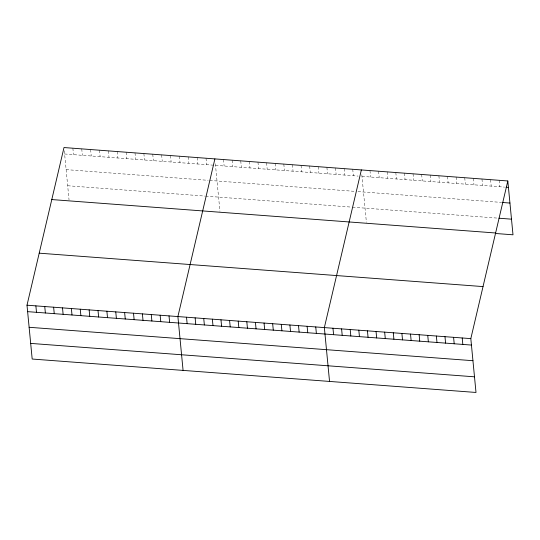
<?xml version="1.0" encoding="UTF-8"?>
<svg xmlns="http://www.w3.org/2000/svg" width="540" height="540" viewBox="0 0 540 540"><rect width="100%" height="100%" fill="white"/><g stroke="black" fill="none" stroke-linecap="round" stroke-linejoin="round"><path stroke-width="0.41" stroke-dasharray="2.7 2.03" d="M64.618 153.988L213.901 165.227M215.514 165.348L358.061 176.087M361.976 176.378L504.522 187.117M66.123 169.628L208.143 180.32M209.763 180.441L354.868 191.369M358 191.606L501.329 202.399M67.676 185.74L204.856 196.074M205.666 196.135L351.722 207.131M352.505 207.191L498.177 218.16M499.203 180.313L499.824 186.759M490.583 179.665L491.204 186.111M481.97 179.017L482.591 185.463M473.357 178.369L473.978 184.815M464.738 177.721L465.358 184.167M456.125 177.066L456.745 183.519M447.512 176.418L448.132 182.871M438.892 175.77L439.513 182.216M430.279 175.122L430.9 181.568M421.666 174.474L422.287 180.92M413.046 173.826L413.667 180.272M404.433 173.178L405.054 179.624M395.82 172.53L396.441 178.976M387.2 171.882L387.821 178.328M378.587 171.227L379.208 177.68M369.974 170.579L370.589 177.032M361.82 174.771L366.397 222.284M352.742 169.283L353.363 175.73M344.122 168.635L344.743 175.082M335.509 167.987L336.13 174.434M326.896 167.339L327.517 173.785M318.276 166.691L318.897 173.138M309.663 166.037L310.284 172.489M301.05 165.389L301.671 171.842M292.43 164.741L293.051 171.187M283.817 164.093L284.438 170.539M275.204 163.445L275.825 169.891M266.584 162.797L267.206 169.243M257.972 162.149L258.593 168.595M249.359 161.501L249.98 167.947M240.739 160.853L241.36 167.299M232.126 160.198L232.747 166.651M223.513 159.55L224.134 166.003M215.359 163.742L219.935 211.255M206.017 158.233L206.638 164.68M197.141 157.565L197.762 164.012M188.264 156.897L188.885 163.343M179.388 156.229L180.009 162.675M170.512 155.561L171.133 162.007M161.636 154.892L162.257 161.339M152.759 154.224L153.38 160.67M143.883 153.556L144.504 160.002M135.007 152.888L135.628 159.334M126.131 152.219L126.752 158.666M117.254 151.551L117.875 157.997M108.378 150.883L108.999 157.329M99.502 150.215L100.123 156.661M90.626 149.546L91.247 155.993M81.749 148.878L82.37 155.324M72.873 148.21L73.494 154.656M64.307 150.761L69.039 199.888"/><path stroke-width="0.81" d="M507.816 180.961L470.819 338.621L476.003 392.459L32.184 359.039L27 305.201L63.997 147.542L507.816 180.961L513 234.799L495.767 233.503M214.893 158.902L177.896 316.562L183.08 370.4M361.355 169.931L324.358 327.591L329.542 381.429M506.088 187.232L508.437 187.407M502.112 202.46L509.942 203.047M498.96 218.221L511.495 219.166M51.786 199.564L495.605 232.99M39.211 253.172L483.03 286.591M27 305.201L470.819 338.621M27.621 311.648L471.44 345.067M29.126 327.287L472.945 360.707M30.679 343.4L474.498 376.819M462.206 337.973L462.827 344.419M453.587 337.325L454.208 343.771M444.974 336.676L445.595 343.123M436.361 336.029L436.982 342.475M427.741 335.374L428.362 341.827M419.128 334.726L419.749 341.179M410.515 334.078L411.129 340.524M401.895 333.43L402.516 339.876M393.282 332.782L393.903 339.228M384.662 332.134L385.283 338.58M376.049 331.486L376.67 337.932M367.436 330.838L368.057 337.284M358.817 330.183L359.438 336.636M350.204 329.535L350.825 335.988M341.591 328.887L342.212 335.333M332.971 328.239L333.592 334.685M315.745 326.943L316.366 333.389M307.125 326.295L307.746 332.741M298.512 325.647L299.133 332.093M289.899 324.999L290.52 331.445M281.279 324.344L281.9 330.797M272.666 323.696L273.287 330.149M264.053 323.048L264.674 329.495M255.434 322.4L256.055 328.847M246.821 321.752L247.442 328.199M238.208 321.104L238.829 327.55M229.588 320.456L230.209 326.903M220.975 319.808L221.596 326.255M212.362 319.154L212.983 325.607M203.742 318.506L204.363 324.959M195.129 317.858L195.75 324.304M186.516 317.209L187.137 323.656M169.02 315.893L169.641 322.34M160.144 315.225L160.765 321.671M151.268 314.557L151.889 321.003M142.391 313.889L143.012 320.335M133.515 313.22L134.136 319.666M124.639 312.552L125.26 318.998M115.763 311.884L116.383 318.33M106.886 311.216L107.507 317.662M98.01 310.547L98.631 316.994M89.134 309.879L89.755 316.325M80.258 309.211L80.879 315.657M71.381 308.543L72.002 314.989M62.505 307.874L63.126 314.321M53.629 307.206L54.25 313.652M44.752 306.538L45.373 312.984M35.876 305.87L36.497 312.316"/></g></svg>
